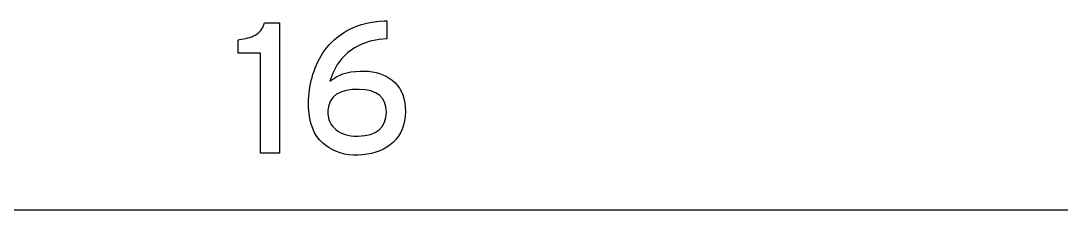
# Model space of a CAD drawing. Extents: x 1 to 47.7, y 0.2 to 35.
# Drawn here: x 31.127 to 31.901, y 10.665 to 10.806 of the extents above; entities that cross this region are included whole.
import ezdxf

# ---------------------------------------------------------------- set-up
doc = ezdxf.new("R2010")
doc.units = 0
doc.header["$MEASUREMENT"] = 0
doc.layers.add('7_0_____DWG', color=7, linetype='CONTINUOUS')

msp = doc.modelspace()

# ---------------------------------------------------------------- linework, layer by layer
at = {"layer": '7_0_____DWG'}
for points in [[(31.3053, 10.70744), (31.3053, 10.7103), (31.3053, 10.71788), (31.3053, 10.72874), (31.3053, 10.74143), (31.3053, 10.75447), (31.3053, 10.76643), (31.3053, 10.77583), (31.3053, 10.78123), (31.30513, 10.78198), (31.30392, 10.78198), (31.30181, 10.78198), (31.29914, 10.78198), (31.29621, 10.78198), (31.29337, 10.78198), (31.29094, 10.78198), (31.28924, 10.78198), (31.2886, 10.78198), (31.2886, 10.78236), (31.2886, 10.78338), (31.2886, 10.78484), (31.2886, 10.78655), (31.2886, 10.78831), (31.2886, 10.78992), (31.2886, 10.79119), (31.2886, 10.79191), (31.28947, 10.79208), (31.29116, 10.79228), (31.29279, 10.79254), (31.29436, 10.79286), (31.29588, 10.79325), (31.29734, 10.79371), (31.29873, 10.79423), (31.30007, 10.79482), (31.30135, 10.79547), (31.30254, 10.79617), (31.30361, 10.79698), (31.30458, 10.79788), (31.30545, 10.79888), (31.3062, 10.79998), (31.30685, 10.80119), (31.30739, 10.80249), (31.30782, 10.80389), (31.30811, 10.80463), (31.30894, 10.80463), (31.31038, 10.80463), (31.31221, 10.80463), (31.3142, 10.80463), (31.31614, 10.80463), (31.31781, 10.80463), (31.31897, 10.80463), (31.3194, 10.80463), (31.3194, 10.80091), (31.3194, 10.79102), (31.3194, 10.77685), (31.3194, 10.76032), (31.3194, 10.74331), (31.3194, 10.72772), (31.3194, 10.71546), (31.3194, 10.70841), (31.31926, 10.70744), (31.31824, 10.70744), (31.31646, 10.70744), (31.3142, 10.70744), (31.31173, 10.70744), (31.30933, 10.70744), (31.30727, 10.70744), (31.30584, 10.70744)], [(31.41313, 10.73827), (31.41293, 10.73472), (31.41247, 10.73138), (31.41175, 10.72824), (31.41075, 10.7253), (31.4095, 10.72257), (31.40797, 10.72003), (31.40618, 10.7177), (31.40413, 10.71557), (31.40181, 10.71364), (31.39933, 10.7119), (31.3967, 10.71038), (31.39391, 10.70908), (31.39096, 10.70801), (31.38787, 10.70715), (31.38462, 10.70651), (31.38122, 10.7061), (31.37767, 10.7059), (31.37416, 10.70593), (31.37084, 10.7062), (31.36766, 10.70672), (31.36462, 10.70748), (31.36171, 10.70848), (31.35893, 10.70973), (31.35629, 10.71123), (31.35378, 10.71296), (31.3514, 10.71495), (31.34917, 10.71718), (31.34721, 10.71971), (31.34551, 10.72254), (31.34408, 10.72566), (31.34291, 10.72909), (31.34201, 10.73281), (31.34137, 10.73683), (31.34101, 10.74115), (31.3409, 10.74519), (31.34096, 10.74744), (31.3411, 10.74971), (31.34131, 10.75201), (31.34161, 10.75432), (31.34198, 10.75667), (31.34243, 10.75903), (31.34296, 10.76142), (31.34357, 10.76383), (31.34425, 10.76623), (31.34503, 10.76859), (31.3459, 10.77092), (31.34687, 10.77321), (31.34794, 10.77547), (31.3491, 10.77771), (31.35036, 10.77991), (31.35171, 10.78208), (31.35316, 10.78423), (31.35478, 10.7863), (31.35652, 10.7883), (31.35837, 10.79021), (31.36033, 10.79203), (31.3624, 10.79377), (31.36458, 10.79542), (31.36688, 10.797), (31.36928, 10.79848), (31.3718, 10.79989), (31.37447, 10.80117), (31.37729, 10.8023), (31.38025, 10.80329), (31.38335, 10.80414), (31.38661, 10.80485), (31.39, 10.80541), (31.39355, 10.80583), (31.39723, 10.8061), (31.39928, 10.80607), (31.39928, 10.80516), (31.39928, 10.80351), (31.39928, 10.8014), (31.39928, 10.79907), (31.39928, 10.79676), (31.39928, 10.79474), (31.39928, 10.79324), (31.39928, 10.79252), (31.39363, 10.79205), (31.38683, 10.79078), (31.38065, 10.78874), (31.37509, 10.78593), (31.37014, 10.78235), (31.36582, 10.77799), (31.36211, 10.77286), (31.35902, 10.76695), (31.35687, 10.76095), (31.359, 10.76262), (31.36131, 10.76409), (31.36382, 10.76536), (31.36653, 10.76641), (31.36942, 10.76726), (31.37251, 10.7679), (31.37579, 10.76834), (31.37926, 10.76857), (31.38267, 10.76859), (31.38564, 10.76842), (31.38849, 10.76806), (31.39123, 10.7675), (31.39386, 10.76675), (31.39637, 10.7658), (31.39877, 10.76467), (31.40104, 10.76333), (31.40321, 10.76181), (31.40523, 10.76005), (31.40703, 10.75807), (31.40859, 10.75587), (31.40993, 10.75347), (31.41103, 10.75085), (31.4119, 10.74802), (31.41254, 10.74498), (31.41295, 10.74173)], [(31.39889, 10.738), (31.39851, 10.7419), (31.39752, 10.7453), (31.3959, 10.74818), (31.39367, 10.75055), (31.39081, 10.75241), (31.38734, 10.75376), (31.38324, 10.75459), (31.37853, 10.75492), (31.37345, 10.75476), (31.36895, 10.7541), (31.36509, 10.75293), (31.36187, 10.75124), (31.35929, 10.74905), (31.35734, 10.74635), (31.35604, 10.74314), (31.35537, 10.73942), (31.35531, 10.73673), (31.35549, 10.73502), (31.35583, 10.73337), (31.35634, 10.73179), (31.35701, 10.73028), (31.35785, 10.72884), (31.35885, 10.72747), (31.36002, 10.72617), (31.36135, 10.72492), (31.36283, 10.72376), (31.36446, 10.72276), (31.36623, 10.72191), (31.36815, 10.72122), (31.37022, 10.72068), (31.37243, 10.72029), (31.37479, 10.72006), (31.37785, 10.72001), (31.38275, 10.72044), (31.38701, 10.72139), (31.39061, 10.72286), (31.39357, 10.72485), (31.39587, 10.72735), (31.39753, 10.73038), (31.39853, 10.73393)]]:
    msp.add_lwpolyline(points, close=True, dxfattribs=at)
msp.add_lwpolyline([(31.9291, 10.66478), (31.74389, 10.66478), (31.56011, 10.66478), (31.37785, 10.66478), (31.19722, 10.66478), (31.0183, 10.66478), (30.84119, 10.66478), (30.66598, 10.66478), (30.49278, 10.66478), (30.32168, 10.66478), (30.23695, 10.66478)], dxfattribs=at)

doc.saveas('drawing.dxf')
